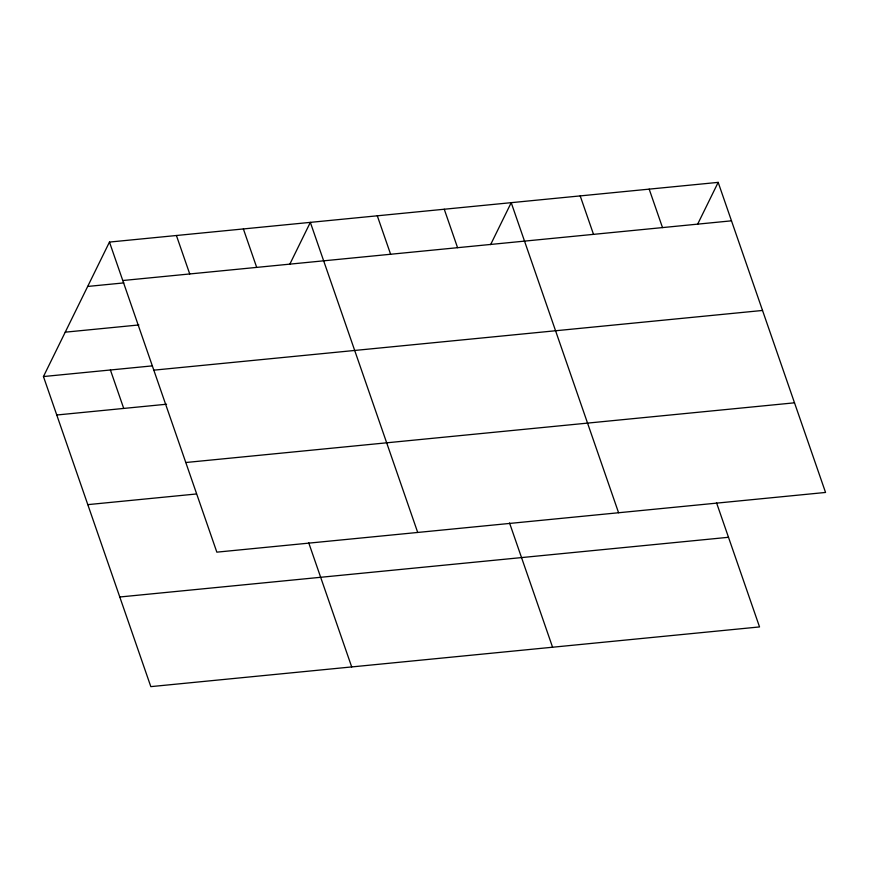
<?xml version="1.0" encoding="UTF-8"?>
<svg xmlns="http://www.w3.org/2000/svg" width="869" height="869" viewBox="0 0 869 869"><rect width="100%" height="100%" fill="white"/><g stroke="black" fill="none" stroke-linecap="round" stroke-linejoin="round"><path stroke-width="1.3" d="M716.501 502.662L759.539 626.929L150.826 686.629L43.45 376.549L109.461 242.071L718.174 182.371L825.55 492.451L216.837 552.152L109.461 242.071M289.735 264.35L310.342 222.366L417.707 532.447M490.605 244.645L511.211 202.673L618.587 512.753M697.568 224.354L718.174 182.371M122.779 280.524L731.492 220.824M87.682 286.444L123.832 282.903M65.229 332.175L138.888 324.952M43.45 376.549L151.923 365.914M153.813 370.161L762.526 310.461M56.767 415.002L166.576 404.226M185.792 462.514L794.505 402.814M87.802 504.639L196.275 493.994M119.781 596.992L728.494 537.292M649.186 189.138L662.504 227.591M580.199 195.905L593.516 234.358M444.255 209.233L457.572 247.687M509.538 522.953L552.575 647.22M377.298 215.805L390.615 254.259M243.374 228.938L256.692 267.391M308.669 542.658L351.695 666.925M176.418 235.51L189.735 273.952M110.406 369.977L123.724 408.43"/></g></svg>
